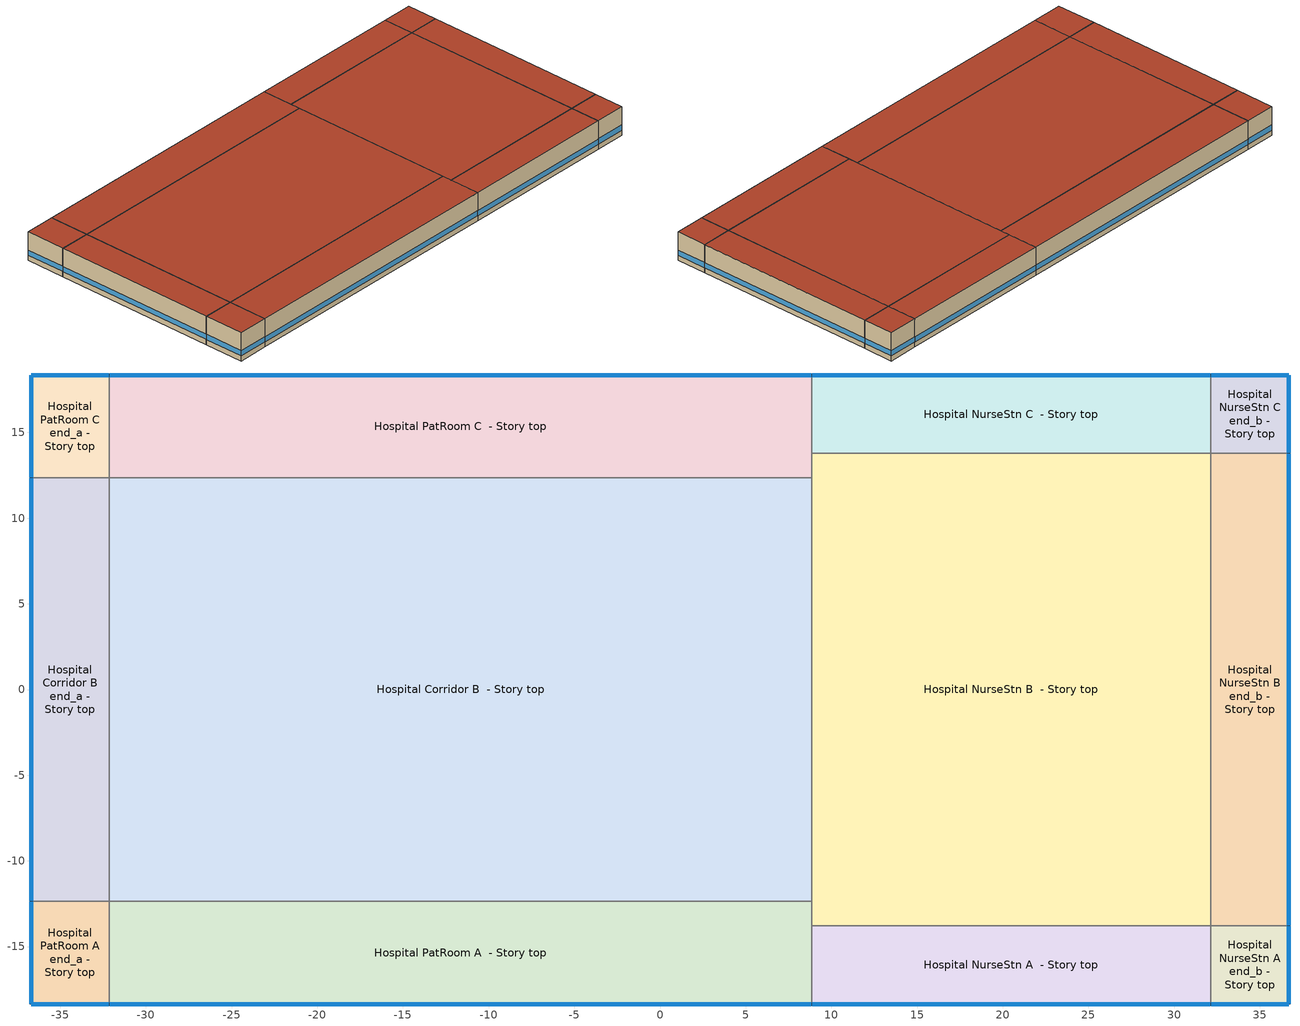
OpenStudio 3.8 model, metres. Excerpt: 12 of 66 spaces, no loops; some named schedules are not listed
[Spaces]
Hospital PatRoom A end_a - Story top
 floor adiabatic (Typical Interior Floor): -36.7,-18.35 -36.7,-12.35 -32.13,-12.35 -32.13,-18.35 z4.27
 wall outside (Hospital PatRoom A end_a - Story top Wall 1 c tbd): -36.7,-12.35 -36.7,-18.35 z4.27:8.53
 wall outside (Hospital PatRoom A end_a - Story top Wall 3 c tbd): -36.7,-18.35 -32.13,-18.35 z4.27:8.53
 wall to Hospital Corridor B end_a - Story top: -32.13,-12.35 -36.7,-12.35 z4.27:8.53
 wall to Hospital PatRoom A  - Story top: -32.13,-18.35 -32.13,-12.35 z4.27:8.53
 window (Window U-0.91 SHGC 0.68): -36.7,-12.38 -36.7,-18.33 z5.03:5.8; -36.68,-18.35 -32.16,-18.35 z5.03:5.81
 roof outside (Hospital PatRoom A end_a - Story top RoofCeiling 1 c tbd): -32.13,-18.35 -32.13,-12.35 -36.7,-12.35 -36.7,-18.35 z8.53
Hospital Corridor B end_a - Story top
 floor adiabatic (Typical Interior Floor): -36.7,-12.35 -36.7,12.35 -32.13,12.35 -32.13,-12.35 z4.27
 wall outside (Hospital Corridor B end_a - Story top Wall 1 c tbd): -36.7,12.35 -36.7,-12.35 z4.27:8.53
 wall to Hospital PatRoom C end_a - Story top: -32.13,12.35 -36.7,12.35 z4.27:8.53
 wall to Hospital Corridor B  - Story top: -32.13,-12.35 -32.13,12.35 z4.27:8.53
 window (Window U-0.91 SHGC 0.68): -36.7,12.33 -36.7,-12.33 z5.03:5.8
 roof outside (Hospital Corridor B end_a - Story top RoofCeiling 1 c tbd): -32.13,-12.35 -32.13,12.35 -36.7,12.35 -36.7,-12.35 z8.53
Hospital PatRoom C end_a - Story top
 floor adiabatic (Typical Interior Floor): -36.7,12.35 -36.7,18.35 -32.13,18.35 -32.13,12.35 z4.27
 wall outside (Hospital PatRoom C end_a - Story top Wall 1 c tbd): -36.7,18.35 -36.7,12.35 z4.27:8.53
 wall outside (Hospital PatRoom C end_a - Story top Wall 2 c tbd): -32.13,18.35 -36.7,18.35 z4.27:8.53
 wall to Hospital PatRoom C  - Story top: -32.13,12.35 -32.13,18.35 z4.27:8.53
 window (Window U-0.91 SHGC 0.68): -36.7,18.33 -36.7,12.38 z5.03:5.8; -32.16,18.35 -36.68,18.35 z5.03:5.81
 roof outside (Hospital PatRoom C end_a - Story top RoofCeiling 1 c tbd): -32.13,12.35 -32.13,18.35 -36.7,18.35 -36.7,12.35 z8.53
Hospital PatRoom A  - Story top
 floor adiabatic (Typical Interior Floor): -32.13,-18.35 -32.13,-12.35 8.86,-12.35 8.86,-18.35 z4.27
 wall outside (Hospital PatRoom A  - Story top Wall 1 c tbd): -32.13,-18.35 8.86,-18.35 z4.27:8.53
 wall to Hospital Corridor B  - Story top: 8.86,-12.35 -32.13,-12.35 z4.27:8.53
 wall to Hospital NurseStn A  - Story top: 8.86,-18.35 8.86,-13.78 z4.27:8.53
 wall to Hospital NurseStn B  - Story top: 8.86,-13.78 8.86,-12.35 z4.27:8.53
 window (Window U-0.91 SHGC 0.68): -32.11,-18.35 8.83,-18.35 z5.03:5.8
 roof outside (Hospital PatRoom A  - Story top RoofCeiling 1 c tbd): 8.86,-18.35 8.86,-12.35 -32.13,-12.35 -32.13,-18.35 z8.53
Hospital Corridor B  - Story top
 floor adiabatic (Typical Interior Floor): -32.13,-12.35 -32.13,12.35 8.86,12.35 8.86,-12.35 z4.27
 wall to Hospital PatRoom C  - Story top: 8.86,12.35 -32.13,12.35 z4.27:8.53
 wall to Hospital NurseStn B  - Story top: 8.86,-12.35 8.86,12.35 z4.27:8.53
 roof outside: 8.86,-12.35 8.86,12.35 -32.13,12.35 -32.13,-12.35 z8.53
Hospital PatRoom C  - Story top
 floor adiabatic (Typical Interior Floor): -32.13,12.35 -32.13,18.35 8.86,18.35 8.86,12.35 z4.27
 wall outside (Hospital PatRoom C  - Story top Wall 2 c tbd): 8.86,18.35 -32.13,18.35 z4.27:8.53
 wall to Hospital NurseStn B  - Story top: 8.86,12.35 8.86,13.78 z4.27:8.53
 wall to Hospital NurseStn C  - Story top: 8.86,13.78 8.86,18.35 z4.27:8.53
 window (Window U-0.91 SHGC 0.68): 8.83,18.35 -32.11,18.35 z5.03:5.8
 roof outside (Hospital PatRoom C  - Story top RoofCeiling 1 c tbd): 8.86,12.35 8.86,18.35 -32.13,18.35 -32.13,12.35 z8.53
Hospital NurseStn A  - Story top
 floor adiabatic (Typical Interior Floor): 8.86,-18.35 8.86,-13.78 32.13,-13.78 32.13,-18.35 z4.27
 wall outside (Hospital NurseStn A  - Story top Wall 2 c tbd): 8.86,-18.35 32.13,-18.35 z4.27:8.53
 wall to Hospital NurseStn B  - Story top: 32.13,-13.78 8.86,-13.78 z4.27:8.53
 wall to Hospital NurseStn A end_b - Story top: 32.13,-18.35 32.13,-13.78 z4.27:8.53
 window (Window U-0.91 SHGC 0.68): 8.88,-18.35 32.11,-18.35 z5.03:5.8
 roof outside (Hospital NurseStn A  - Story top RoofCeiling 1 c tbd): 32.13,-18.35 32.13,-13.78 8.86,-13.78 8.86,-18.35 z8.53
Hospital NurseStn B  - Story top
 floor adiabatic (Typical Interior Floor): 8.86,-13.78 8.86,13.78 32.13,13.78 32.13,-13.78 z4.27
 wall to Hospital NurseStn C  - Story top: 32.13,13.78 8.86,13.78 z4.27:8.53
 wall to Hospital NurseStn B end_b - Story top: 32.13,-13.78 32.13,13.78 z4.27:8.53
 roof outside: 32.13,-13.78 32.13,13.78 8.86,13.78 8.86,-13.78 z8.53
Hospital NurseStn C  - Story top
 floor adiabatic (Typical Interior Floor): 8.86,13.78 8.86,18.35 32.13,18.35 32.13,13.78 z4.27
 wall outside (Hospital NurseStn C  - Story top Wall 2 c tbd): 32.13,18.35 8.86,18.35 z4.27:8.53
 wall to Hospital NurseStn C end_b - Story top: 32.13,13.78 32.13,18.35 z4.27:8.53
 window (Window U-0.91 SHGC 0.68): 32.11,18.35 8.88,18.35 z5.03:5.8
 roof outside (Hospital NurseStn C  - Story top RoofCeiling 1 c tbd): 32.13,13.78 32.13,18.35 8.86,18.35 8.86,13.78 z8.53
Hospital NurseStn A end_b - Story top
 floor adiabatic (Typical Interior Floor): 32.13,-18.35 32.13,-13.78 36.7,-13.78 36.7,-18.35 z4.27
 wall outside (Hospital NurseStn A end_b - Story top Wall 3 c tbd): 36.7,-18.35 36.7,-13.78 z4.27:8.53
 wall outside (Hospital NurseStn A end_b - Story top Wall 2 c tbd): 32.13,-18.35 36.7,-18.35 z4.27:8.53
 wall to Hospital NurseStn B end_b - Story top: 36.7,-13.78 32.13,-13.78 z4.27:8.53
 window (Window U-0.91 SHGC 0.68): 32.16,-18.35 36.68,-18.35 / 36.7,-18.33 36.7,-13.8 z5.03:5.81
 roof outside (Hospital NurseStn A end_b - Story top RoofCeiling 1 c tbd): 36.7,-18.35 36.7,-13.78 32.13,-13.78 32.13,-18.35 z8.53
Hospital NurseStn B end_b - Story top
 floor adiabatic (Typical Interior Floor): 32.13,-13.78 32.13,13.78 36.7,13.78 36.7,-13.78 z4.27
 wall outside (Hospital NurseStn B end_b - Story top Wall 4 c tbd): 36.7,-13.78 36.7,13.78 z4.27:8.53
 wall to Hospital NurseStn C end_b - Story top: 36.7,13.78 32.13,13.78 z4.27:8.53
 window (Window U-0.91 SHGC 0.68): 36.7,-13.75 36.7,13.75 z5.03:5.8
 roof outside (Hospital NurseStn B end_b - Story top RoofCeiling 1 c tbd): 36.7,-13.78 36.7,13.78 32.13,13.78 32.13,-13.78 z8.53
Hospital NurseStn C end_b - Story top
 floor adiabatic (Typical Interior Floor): 32.13,13.78 32.13,18.35 36.7,18.35 36.7,13.78 z4.27
 wall outside (Hospital NurseStn C end_b - Story top Wall 2 c tbd): 36.7,18.35 32.13,18.35 z4.27:8.53
 wall outside (Hospital NurseStn C end_b - Story top Wall 4 c tbd): 36.7,13.78 36.7,18.35 z4.27:8.53
 window (Window U-0.91 SHGC 0.68): 36.68,18.35 32.16,18.35 / 36.7,13.8 36.7,18.33 z5.03:5.81
 roof outside (Hospital NurseStn C end_b - Story top RoofCeiling 1 c tbd): 36.7,13.78 36.7,18.35 32.13,18.35 32.13,13.78 z8.53
[Building]
ComStock DOE Ref Pre-1980|Hospital: North Axis {deg}=135; Default Construction Set=ComStock DOE Ref Pre-1980 - Hospital - ASHRAE 169-2013-3A; Default Schedule Set=Building Default Schedule Set; Standards Building Type=Hospital
[Site]
Hattiesburg Laurel_MS_USA: Latitude {deg}=31.47; Longitude {deg}=-89.34; Time Zone {hr}=-6; Elevation {m}=91; Terrain=City
[Site:WaterMainsTemperature]
Calculation Method=Correlation; Annual Average Outdoor Air Temperature {C}=18.6708; Maximum Difference In Monthly Average Outdoor Air Temperatures {deltaC}=21
[SizingPeriod:DesignDay] Barometric Pressure {Pa}=100237; Rain Indicator=No; Snow Indicator=No; Day of Month=21; Daylight Saving Time Indicator=No; Humidity Condition Type=Wetbulb; Dry-Bulb Temperature Range Modifier Type=DefaultMultipliers
Name | Maximum Dry-Bulb Temperature {C} | Daily Dry-Bulb Temperature Range {deltaC} | Wind Speed {m/s} | Wind Direction {deg} | Month | Day Type | Wetbulb or DewPoint at Maximum Dry-Bulb {C} | Solar Model Indicator | ASHRAE Clear Sky Optical Depth for Beam Irradiance | ASHRAE Clear Sky Optical Depth for Diffuse Irradiance | Sky Clearness
Hattiesburg Laurel Ann Clg .4% Condns DB=>MWB 1 | 35.9 | 11 | 2.2 | 20 | 7 | SummerDesignDay | 24.3 | ASHRAETau | 0.452 | 2.206
Hattiesburg Laurel Ann Clg .4% Condns WB=>MDB 1 | 32.1 | 11 | 2.2 | 20 | 7 | SummerDesignDay | 25.8 | ASHRAETau | 0.452 | 2.206
Hattiesburg Laurel Ann Htg 99.6% Condns DB 1 | -3.8 | 0 | 1.6 | 330 | 1 | WinterDesignDay | -3.8 | ASHRAEClearSky |  |  | 0
Hattiesburg Laurel August .4% Condns DB=>MCWB 1 | 37.5 | 11.2 | 2.2 | 20 | 8 | SummerDesignDay | 24.2 | ASHRAETau | 0.424 | 2.319
[ClimateZones]
Climate Zone Institution Name 1=ASHRAE; Climate Zone Document Name 1=ANSI/ASHRAE Standard 169; Climate Zone Document Year 1=2006; Climate Zone Value 1=ASHRAE 169-2013-3A
[Site:GroundTemperature:FCfactorMethod]
January Ground Temperature {C}=20.71; February Ground Temperature {C}=11.31; March Ground Temperature {C}=10.49; April Ground Temperature {C}=5.84; May Ground Temperature {C}=16.07; June Ground Temperature {C}=14.69; July Ground Temperature {C}=16.35; August Ground Temperature {C}=23.89; September Ground Temperature {C}=26.43; October Ground Temperature {C}=26.84; November Ground Temperature {C}=25.9; December Ground Temperature {C}=25.53
[DefaultConstructionSet]
ComStock DOE Ref Pre-1980 - Hospital - ASHRAE 169-2013-3A: Default Exterior Surface Constructions=Default Surface Constructions 1; Default Interior Surface Constructions=Default Surface Constructions 2; Default Ground Contact Surface Constructions=Default Surface Constructions 3; Default Exterior SubSurface Constructions=Default Sub Surface Constructions 1; Default Interior SubSurface Constructions=Default Sub Surface Constructions 2; Interior Partition Construction=Typical Interior Partition
[DefaultSurfaceConstructions]
Name | Floor Construction | Wall Construction | Roof Ceiling Construction
Default Surface Constructions 1 | Typical Insulated Exterior Mass Floor | Typical Insulated Wood Framed Exterior Wall R-4.44 | Typical IEAD Roof R-10.0
Default Surface Constructions 2 | Typical Interior Floor | Typical Interior Wall | Typical Interior Ceiling
Default Surface Constructions 3 | Typical Insulated Carpeted 6in Slab Floor | Typical Insulated Basement Mass Wall
[Construction]
Typical Insulated Exterior Mass Floor: 4 in. Normalweight Concrete Floor, Typical Carpet Pad
Typical IEAD Roof R-10.0: Roof Membrane, Typical Insulation R-8.88, Metal Roof Surface
Typical Interior Floor: 100mm Normalweight concrete floor, CP02 CARPET PAD
Typical Interior Wall: G01 13mm gypsum board, G01 13mm gypsum board
Typical Interior Ceiling: CP02 CARPET PAD, 100mm Normalweight concrete floor
Typical Insulated Carpeted 6in Slab Floor: 6 in. Normalweight Concrete Floor, Typical Carpet Pad
Typical Insulated Basement Mass Wall: 8 in. Concrete Block Basement Wall
U 1.22 SHGC 0.54 Simple Glazing: U 1.22 SHGC 0.54 Simple Glazing
Typical Insulated Metal Door: F08 Metal surface, Typical Insulation R-2.27
U 0.88 SHGC 0.16 Sgl Ref-A-L Clr 6mm: REF A CLEAR LO 6MM
Typical Overhead Door: Typical Insulation R-2.27
Typical Interior Window: Clear 3mm
Typical Interior Door; Typical Interior Partition: G05 25mm wood
Typical Insulated Wood Framed Exterior Wall R-4.44: 25mm Stucco, 5/8 in. Gypsum Board, Typical Insulation R-2.27, 5/8 in. Gypsum Board
InteriorFurnishings: Std Wood 6inch
Window U-0.91 SHGC 0.68: Simple Glazing Single - No LowE - Clear - Wood
Hospital Corridor B end_a - Story top RoofCeiling 1 c tbd: Roof Membrane, Hospital Corridor B end_a - Story top RoofCeiling 1 m tbd, Metal Roof Surface
Hospital Corridor B end_a - Story top Wall 1 c tbd: 25mm Stucco, 5/8 in. Gypsum Board, Hospital Corridor B end_a - Story top Wall 1 m tbd, 5/8 in. Gypsum Board
Hospital NurseStn A  - Story top RoofCeiling 1 c tbd: Roof Membrane, Hospital NurseStn A  - Story top RoofCeiling 1 m tbd, Metal Roof Surface
Hospital NurseStn A  - Story top Wall 2 c tbd: 25mm Stucco, 5/8 in. Gypsum Board, Hospital NurseStn A  - Story top Wall 2 m tbd, 5/8 in. Gypsum Board
Hospital NurseStn A end_b - Story top RoofCeiling 1 c tbd: Roof Membrane, Hospital NurseStn A end_b - Story top RoofCeiling 1 m tbd, Metal Roof Surface
Hospital NurseStn A end_b - Story top Wall 2 c tbd: 25mm Stucco, 5/8 in. Gypsum Board, Hospital NurseStn A end_b - Story top Wall 2 m tbd, 5/8 in. Gypsum Board
Hospital NurseStn A end_b - Story top Wall 3 c tbd: 25mm Stucco, 5/8 in. Gypsum Board, Hospital NurseStn A end_b - Story top Wall 3 m tbd, 5/8 in. Gypsum Board
Hospital NurseStn B end_b - Story top RoofCeiling 1 c tbd: Roof Membrane, Hospital NurseStn B end_b - Story top RoofCeiling 1 m tbd, Metal Roof Surface
Hospital NurseStn B end_b - Story top Wall 4 c tbd: 25mm Stucco, 5/8 in. Gypsum Board, Hospital NurseStn B end_b - Story top Wall 4 m tbd, 5/8 in. Gypsum Board
Hospital NurseStn C  - Story top RoofCeiling 1 c tbd: Roof Membrane, Hospital NurseStn C  - Story top RoofCeiling 1 m tbd, Metal Roof Surface
Hospital NurseStn C  - Story top Wall 2 c tbd: 25mm Stucco, 5/8 in. Gypsum Board, Hospital NurseStn C  - Story top Wall 2 m tbd, 5/8 in. Gypsum Board
Hospital NurseStn C end_b - Story top RoofCeiling 1 c tbd: Roof Membrane, Hospital NurseStn C end_b - Story top RoofCeiling 1 m tbd, Metal Roof Surface
Hospital NurseStn C end_b - Story top Wall 2 c tbd: 25mm Stucco, 5/8 in. Gypsum Board, Hospital NurseStn C end_b - Story top Wall 2 m tbd, 5/8 in. Gypsum Board
Hospital NurseStn C end_b - Story top Wall 4 c tbd: 25mm Stucco, 5/8 in. Gypsum Board, Hospital NurseStn C end_b - Story top Wall 4 m tbd, 5/8 in. Gypsum Board
Hospital PatRoom A  - Story top RoofCeiling 1 c tbd: Roof Membrane, Hospital PatRoom A  - Story top RoofCeiling 1 m tbd, Metal Roof Surface
Hospital PatRoom A  - Story top Wall 1 c tbd: 25mm Stucco, 5/8 in. Gypsum Board, Hospital PatRoom A  - Story top Wall 1 m tbd, 5/8 in. Gypsum Board
Hospital PatRoom A end_a - Story top RoofCeiling 1 c tbd: Roof Membrane, Hospital PatRoom A end_a - Story top RoofCeiling 1 m tbd, Metal Roof Surface
Hospital PatRoom A end_a - Story top Wall 1 c tbd: 25mm Stucco, 5/8 in. Gypsum Board, Hospital PatRoom A end_a - Story top Wall 1 m tbd, 5/8 in. Gypsum Board
Hospital PatRoom A end_a - Story top Wall 3 c tbd: 25mm Stucco, 5/8 in. Gypsum Board, Hospital PatRoom A end_a - Story top Wall 3 m tbd, 5/8 in. Gypsum Board
Hospital PatRoom C  - Story top RoofCeiling 1 c tbd: Roof Membrane, Hospital PatRoom C  - Story top RoofCeiling 1 m tbd, Metal Roof Surface
Hospital PatRoom C  - Story top Wall 2 c tbd: 25mm Stucco, 5/8 in. Gypsum Board, Hospital PatRoom C  - Story top Wall 2 m tbd, 5/8 in. Gypsum Board
Hospital PatRoom C end_a - Story top RoofCeiling 1 c tbd: Roof Membrane, Hospital PatRoom C end_a - Story top RoofCeiling 1 m tbd, Metal Roof Surface
Hospital PatRoom C end_a - Story top Wall 1 c tbd: 25mm Stucco, 5/8 in. Gypsum Board, Hospital PatRoom C end_a - Story top Wall 1 m tbd, 5/8 in. Gypsum Board
Hospital PatRoom C end_a - Story top Wall 2 c tbd: 25mm Stucco, 5/8 in. Gypsum Board, Hospital PatRoom C end_a - Story top Wall 2 m tbd, 5/8 in. Gypsum Board
[Material] Thermal Absorptance=0.9
Name | Roughness | Thickness {m} | Conductivity {W/m-K} | Density {kg/m3} | Specific Heat {J/kg-K} | Solar Absorptance | Visible Absorptance
4 in. Normalweight Concrete Floor | MediumRough | 0.1016 | 2.31 | 2322 | 832 | 0.7 | 0.7
Roof Membrane | VeryRough | 0.0095 | 0.16 | 1121.29 | 1460 | 0.7 | 0.7
Metal Roof Surface; F08 Metal surface | Smooth | 0.0008 | 45.28 | 7824 | 500 | 0.7 | 0.7
100mm Normalweight concrete floor | MediumRough | 0.1016 | 2.31045 | 2322 | 832.557 | 0.7 | 0.7
G01 13mm gypsum board | Smooth | 0.0127 | 0.160031 | 800.001 | 1090.73 | 0.7 | 0.5
6 in. Normalweight Concrete Floor | MediumRough | 0.1524 | 2.31 | 2322 | 832 | 0.7 | 0.7
8 in. Concrete Block Basement Wall | MediumRough | 0.2032 | 1.326 | 1842 | 912 | 0.7 | 0.7
G05 25mm wood | MediumSmooth | 0.0254 | 0.15 | 608 | 1630 | 0.5 | 0.5
25mm Stucco | Smooth | 0.0254 | 0.72 | 1856 | 840 | 0.7 | 0.7
5/8 in. Gypsum Board | MediumSmooth | 0.0159 | 0.16 | 800 | 1090 | 0.7 | 0.7
Std Wood 6inch | MediumSmooth | 0.15 | 0.12 | 540 | 1210 | 0.7 | 0.7
[Material:NoMass] Roughness=Smooth; Thermal Absorptance=0.9; Solar Absorptance=0.7
Name | Thermal Resistance {m2-K/W} | Visible Absorptance
Typical Carpet Pad; CP02 CARPET PAD | 0.21648 | 0.8
Typical Insulation R-8.88 | 1.56434 | 0.7
Typical Insulation R-2.27 | 0.39899 | 0.7
Hospital Corridor B end_a - Story top RoofCeiling 1 m tbd; Hospital NurseStn A  - Story top RoofCeiling 1 m tbd; Hospital NurseStn B end_b - Story top RoofCeiling 1 m tbd; Hospital NurseStn C  - Story top RoofCeiling 1 m tbd | 1.54082 | 0.7
Hospital Corridor B end_a - Story top Wall 1 m tbd | 0.364209 | 0.7
Hospital NurseStn A  - Story top Wall 2 m tbd; Hospital NurseStn C  - Story top Wall 2 m tbd | 0.364174 | 0.7
Hospital NurseStn A end_b - Story top RoofCeiling 1 m tbd; Hospital NurseStn C end_b - Story top RoofCeiling 1 m tbd | 1.51799 | 0.7
Hospital NurseStn A end_b - Story top Wall 2 m tbd; Hospital NurseStn A end_b - Story top Wall 3 m tbd; Hospital NurseStn C end_b - Story top Wall 2 m tbd; Hospital NurseStn C end_b - Story top Wall 4 m tbd; Hospital PatRoom A end_a - Story top Wall 3 m tbd; Hospital PatRoom C end_a - Story top Wall 2 m tbd | 0.361671 | 0.7
Hospital NurseStn B end_b - Story top Wall 4 m tbd | 0.364269 | 0.7
Hospital PatRoom A  - Story top RoofCeiling 1 m tbd; Hospital PatRoom C  - Story top RoofCeiling 1 m tbd | 1.54634 | 0.7
Hospital PatRoom A  - Story top Wall 1 m tbd; Hospital PatRoom C  - Story top Wall 2 m tbd | 0.364437 | 0.7
Hospital PatRoom A end_a - Story top RoofCeiling 1 m tbd; Hospital PatRoom C end_a - Story top RoofCeiling 1 m tbd | 1.52335 | 0.7
Hospital PatRoom A end_a - Story top Wall 1 m tbd; Hospital PatRoom C end_a - Story top Wall 1 m tbd | 0.362412 | 0.7
[DefaultSubSurfaceConstructions]
Name | Fixed Window Construction | Operable Window Construction | Door Construction | Glass Door Construction | Overhead Door Construction | Tubular Daylight Dome Construction | Tubular Daylight Diffuser Construction
Default Sub Surface Constructions 1 | U 1.22 SHGC 0.54 Simple Glazing | U 1.22 SHGC 0.54 Simple Glazing | Typical Insulated Metal Door | U 0.88 SHGC 0.16 Sgl Ref-A-L Clr 6mm | Typical Overhead Door | Typical Interior Window | Typical Interior Window
Default Sub Surface Constructions 2 | Typical Interior Window | Typical Interior Window | Typical Interior Door
[WindowMaterial:SimpleGlazingSystem]
Name | U-Factor {W/m2-K} | Solar Heat Gain Coefficient | Visible Transmittance
U 1.22 SHGC 0.54 Simple Glazing | 6.92748 | 0.54 | 0.81
Simple Glazing Single - No LowE - Clear - Wood | 5.16722 | 0.683 | 0.723
[WindowMaterial:Glazing] Optical Data Type=SpectralAverage; Infrared Transmittance at Normal Incidence=0; Front Side Infrared Hemispherical Emissivity=0.84; Conductivity {W/m-K}=0.9; Dirt Correction Factor for Solar and Visible Transmittance=1; Solar Diffusing=No
Name | Thickness {m} | Solar Transmittance at Normal Incidence | Front Side Solar Reflectance at Normal Incidence | Back Side Solar Reflectance at Normal Incidence | Visible Transmittance at Normal Incidence | Front Side Visible Reflectance at Normal Incidence | Back Side Visible Reflectance at Normal Incidence | Back Side Infrared Hemispherical Emissivity
REF A CLEAR LO 6MM | 0.006 | 0.066 | 0.341 | 0.493 | 0.08 | 0.41 | 0.37 | 0.4
Clear 3mm | 0.003 | 0.837 | 0.075 | 0.075 | 0.898 | 0.081 | 0.081 | 0.84
[SpaceType] Standards Building Type=Hospital
Name | Default Schedule Set | Design Specification Outdoor Air Object | Standards Space Type
Hospital PatRoom - ComStock DOE Ref Pre-1980 | Hospital PatRoom Schedule Set | Hospital PatRoom Ventilation | PatRoom
Hospital NurseStn - ComStock DOE Ref Pre-1980 | Hospital NurseStn Schedule Set | Hospital NurseStn Ventilation | NurseStn
Hospital Corridor - ComStock DOE Ref Pre-1980 | Hospital Corridor Schedule Set | Hospital Corridor Ventilation | Corridor
[BuildingStory]
Story top: Nominal Z Coordinate {m}=4.2672; Nominal Floor to Floor Height {m}=4.2672
[Space] Building Story=Story top
Name | Space Type | Thermal Zone
Hospital PatRoom A end_a - Story top | Hospital PatRoom - ComStock DOE Ref Pre-1980 | Zone Hospital PatRoom A end_a - Story top
Hospital Corridor B end_a - Story top | Hospital Corridor - ComStock DOE Ref Pre-1980 | Zone Hospital Corridor B end_a - Story top
Hospital PatRoom C end_a - Story top | Hospital PatRoom - ComStock DOE Ref Pre-1980 | Zone Hospital PatRoom C end_a - Story top
Hospital PatRoom A  - Story top | Hospital PatRoom - ComStock DOE Ref Pre-1980 | Zone Hospital PatRoom A  - Story top
Hospital Corridor B  - Story top | Hospital Corridor - ComStock DOE Ref Pre-1980 | Zone Hospital Corridor B  - Story top
Hospital PatRoom C  - Story top | Hospital PatRoom - ComStock DOE Ref Pre-1980 | Zone Hospital PatRoom C  - Story top
Hospital NurseStn A  - Story top | Hospital NurseStn - ComStock DOE Ref Pre-1980 | Zone Hospital NurseStn A  - Story top
Hospital NurseStn B  - Story top | Hospital NurseStn - ComStock DOE Ref Pre-1980 | Zone Hospital NurseStn B  - Story top
Hospital NurseStn C  - Story top | Hospital NurseStn - ComStock DOE Ref Pre-1980 | Zone Hospital NurseStn C  - Story top
Hospital NurseStn A end_b - Story top | Hospital NurseStn - ComStock DOE Ref Pre-1980 | Zone Hospital NurseStn A end_b - Story top
Hospital NurseStn B end_b - Story top | Hospital NurseStn - ComStock DOE Ref Pre-1980 | Zone Hospital NurseStn B end_b - Story top
Hospital NurseStn C end_b - Story top | Hospital NurseStn - ComStock DOE Ref Pre-1980 | Zone Hospital NurseStn C end_b - Story top
[ThermalZone] Multiplier=1; Use Ideal Air Loads=No
Name | Thermostat
Zone Hospital PatRoom A end_a - Story top | Hospital PatRoom - ComStock DOE Ref Pre-1980 Thermostat 1
Zone Hospital Corridor B end_a - Story top | Hospital Corridor - ComStock DOE Ref Pre-1980 Thermostat 1
Zone Hospital PatRoom C end_a - Story top | Hospital PatRoom - ComStock DOE Ref Pre-1980 Thermostat 3
Zone Hospital PatRoom A  - Story top | Hospital PatRoom - ComStock DOE Ref Pre-1980 Thermostat
Zone Hospital Corridor B  - Story top | Hospital Corridor - ComStock DOE Ref Pre-1980 Thermostat
Zone Hospital PatRoom C  - Story top | Hospital PatRoom - ComStock DOE Ref Pre-1980 Thermostat 2
Zone Hospital NurseStn A  - Story top | Hospital NurseStn - ComStock DOE Ref Pre-1980 Thermostat 1
Zone Hospital NurseStn B  - Story top | Hospital NurseStn - ComStock DOE Ref Pre-1980 Thermostat 4
Zone Hospital NurseStn C  - Story top | Hospital NurseStn - ComStock DOE Ref Pre-1980 Thermostat 7
Zone Hospital NurseStn A end_b - Story top | Hospital NurseStn - ComStock DOE Ref Pre-1980 Thermostat 2
Zone Hospital NurseStn B end_b - Story top | Hospital NurseStn - ComStock DOE Ref Pre-1980 Thermostat 5
Zone Hospital NurseStn C end_b - Story top | Hospital NurseStn - ComStock DOE Ref Pre-1980 Thermostat 8
[People:Definition] Number of People Calculation Method=People/Area; Fraction Radiant=0.3
Name | People per Space Floor Area {person/m2}
Hospital Corridor People Definition | 0.0107639
Hospital NurseStn People Definition | 0.0768543
Hospital PatRoom People Definition | 0.0538196
[People] Work Efficiency Schedule=Work Efficiency Schedule; Clothing Insulation Schedule=Clothing Schedule; Air Velocity Schedule=Air Velocity Schedule; Multiplier=1
Name | People Definition | Space or SpaceType
Hospital Corridor People | Hospital Corridor People Definition | Hospital Corridor - ComStock DOE Ref Pre-1980
Hospital NurseStn People | Hospital NurseStn People Definition | Hospital NurseStn - ComStock DOE Ref Pre-1980
Hospital PatRoom People | Hospital PatRoom People Definition | Hospital PatRoom - ComStock DOE Ref Pre-1980
[Lights:Definition] Design Level Calculation Method=Watts/Area; Fraction Visible=0.2; Return Air Fraction=0
Name | Watts per Space Floor Area {W/m2} | Fraction Radiant
Hospital Corridor - ComStock DOE Ref Pre-1980 General Lights Definition | 3.88159 | 0.365
Hospital Corridor - ComStock DOE Ref Pre-1980 Wall Wash Lights Definition | 0.750812 | 0.165
Hospital NurseStn - ComStock DOE Ref Pre-1980 General Lights Definition | 4.15206 | 0.365
Hospital NurseStn - ComStock DOE Ref Pre-1980 Task Lights Definition | 1.16653 | 0.165
Hospital PatRoom - ComStock DOE Ref Pre-1980 General Lights Definition | 1.91699 | 0.365
Hospital PatRoom - ComStock DOE Ref Pre-1980 Task Lights Definition | 2.6242 | 0.165
[DesignSpecification:OutdoorAir] Outdoor Air Method=Sum
Name | Outdoor Air Flow per Floor Area {m3/s-m2} | Outdoor Air Flow per Person {m3/s-person}
Hospital Corridor Ventilation | 0.000254
Hospital NurseStn Ventilation |  | 0.00943895
Hospital PatRoom Ventilation | 0.0023876
[DefaultScheduleSet]
Name | Number of People Schedule | People Activity Level Schedule | Lighting Schedule | Electric Equipment Schedule | Infiltration Schedule | Hours of Operation Schedule
Hospital Corridor Schedule Set | Hospital Critical Occ | Hospital Activity | Hospital Admin Light | Hospital Admin Equipment | Hospital Infil Quarter On
Hospital NurseStn Schedule Set | Hospital Bldg Occ | Hospital Activity | Hospital Admin Light | Hospital Admin Equipment | Hospital Infil Quarter On
Hospital PatRoom Schedule Set | Hospital Critical Occ | Hospital Activity | Hospital Critical Light | Hospital Critical Equip | Hospital Infil Quarter On
Building Default Schedule Set |  |  |  |  |  | Building Hours of Operation NonResidential
[ElectricEquipment:Definition] Design Level Calculation Method=Watts/Area; Fraction Latent=0; Fraction Radiant=0.5; Fraction Lost=0
Name | Watts per Space Floor Area {W/m2}
Hospital NurseStn Elec Equip Definition | 11.1945
Hospital PatRoom Elec Equip Definition | 21.5278
[ElectricEquipment]
Name | Electric Equipment Definition | Space or SpaceType
Hospital NurseStn Elec Equip | Hospital NurseStn Elec Equip Definition | Hospital NurseStn - ComStock DOE Ref Pre-1980
Hospital PatRoom Elec Equip | Hospital PatRoom Elec Equip Definition | Hospital PatRoom - ComStock DOE Ref Pre-1980
[Exterior:Lights:Definition]
Name | Design Level {W}
Parking Areas and Drives Def (W/ft^2) | 0.0276385
Building Facades Def (W/ft^2) | 0.15
Main Entries Def (W/ft) | 30
Other Doors Def (W/ft) | 20
Emergency Canopies Def (W/ft^2) | 0.5
[Exterior:Lights] Schedule=Always On Discrete; Control Option=AstronomicalClock
Name | Exterior Lights Definition | Multiplier
Parking Areas and Drives | Parking Areas and Drives Def (W/ft^2) | 34981.7
Building Facades | Building Facades Def (W/ft^2) | 10114.9
Main Entries | Main Entries Def (W/ft) | 46.4
Other Doors | Other Doors Def (W/ft) | 44.08
Emergency Canopies | Emergency Canopies Def (W/ft^2) | 720
[ThermostatSetpoint:DualSetpoint]
Name | Heating Setpoint Temperature Schedule | Cooling Setpoint Temperature Schedule
Hospital Corridor - ComStock DOE Ref Pre-1980 Thermostat; Hospital Corridor - ComStock DOE Ref Pre-1980 Thermostat 1; Hospital NurseStn - ComStock DOE Ref Pre-1980 Thermostat 1; Hospital NurseStn - ComStock DOE Ref Pre-1980 Thermostat 2; Hospital NurseStn - ComStock DOE Ref Pre-1980 Thermostat 4; Hospital NurseStn - ComStock DOE Ref Pre-1980 Thermostat 5; Hospital NurseStn - ComStock DOE Ref Pre-1980 Thermostat 7; Hospital NurseStn - ComStock DOE Ref Pre-1980 Thermostat 8 | Hospital Bldg HtgSetp | Hospital Bldg ClgSetp
Hospital PatRoom - ComStock DOE Ref Pre-1980 Thermostat; Hospital PatRoom - ComStock DOE Ref Pre-1980 Thermostat 1; Hospital PatRoom - ComStock DOE Ref Pre-1980 Thermostat 2; Hospital PatRoom - ComStock DOE Ref Pre-1980 Thermostat 3 | Hospital Critical HtgSetp | Hospital Critical ClgSetp
[InternalMass:Definition]
Internal Mass Definition 1: Construction=InteriorFurnishings; Design Level Calculation Method=SurfaceArea/Area; Surface Area per Space Floor Area=2
[InternalMass] Internal Mass Definition=Internal Mass Definition 1; Multiplier=1
Name | Space or SpaceType
Hospital NurseStn B end_b - Story top Mass | Hospital NurseStn B end_b - Story top
Hospital NurseStn A end_b - Story top Mass | Hospital NurseStn A end_b - Story top
Hospital NurseStn C  - Story top Mass | Hospital NurseStn C  - Story top
Hospital NurseStn B  - Story top Mass | Hospital NurseStn B  - Story top
Hospital NurseStn A  - Story top Mass | Hospital NurseStn A  - Story top
Hospital PatRoom C  - Story top Mass | Hospital PatRoom C  - Story top
Hospital NurseStn C end_b - Story top Mass | Hospital NurseStn C end_b - Story top
Hospital Corridor B end_a - Story top Mass | Hospital Corridor B end_a - Story top
Hospital PatRoom A  - Story top Mass | Hospital PatRoom A  - Story top
Hospital PatRoom A end_a - Story top Mass | Hospital PatRoom A end_a - Story top
Hospital Corridor B  - Story top Mass | Hospital Corridor B  - Story top
Hospital PatRoom C end_a - Story top Mass | Hospital PatRoom C end_a - Story top
[Lights] Fraction Replaceable=1
Name | Lights Definition | Space or SpaceType
Hospital Corridor - ComStock DOE Ref Pre-1980 General Lighting | Hospital Corridor - ComStock DOE Ref Pre-1980 General Lights Definition | Hospital Corridor - ComStock DOE Ref Pre-1980
Hospital Corridor - ComStock DOE Ref Pre-1980 Wall Wash Lighting | Hospital Corridor - ComStock DOE Ref Pre-1980 Wall Wash Lights Definition | Hospital Corridor - ComStock DOE Ref Pre-1980
Hospital NurseStn - ComStock DOE Ref Pre-1980 General Lighting | Hospital NurseStn - ComStock DOE Ref Pre-1980 General Lights Definition | Hospital NurseStn - ComStock DOE Ref Pre-1980
Hospital NurseStn - ComStock DOE Ref Pre-1980 Task Lighting | Hospital NurseStn - ComStock DOE Ref Pre-1980 Task Lights Definition | Hospital NurseStn - ComStock DOE Ref Pre-1980
Hospital PatRoom - ComStock DOE Ref Pre-1980 General Lighting | Hospital PatRoom - ComStock DOE Ref Pre-1980 General Lights Definition | Hospital PatRoom - ComStock DOE Ref Pre-1980
Hospital PatRoom - ComStock DOE Ref Pre-1980 Task Lighting | Hospital PatRoom - ComStock DOE Ref Pre-1980 Task Lights Definition | Hospital PatRoom - ComStock DOE Ref Pre-1980
[SpaceInfiltration:DesignFlowRate] Design Flow Rate Calculation Method=Flow/ExteriorArea; Flow per Exterior Surface Area {m3/s-m2}=0.00123985; Constant Term Coefficient=0.061; Temperature Term Coefficient=0.0021; Velocity Term Coefficient=0; Velocity Squared Term Coefficient=0.0098
Name | Space or SpaceType | Schedule
Hospital NurseStn B end_b - Story top HVAC On Infiltration | Hospital NurseStn B end_b - Story top | Infiltration HVAC On Schedule
Hospital NurseStn B end_b - Story top HVAC Off Infiltration | Hospital NurseStn B end_b - Story top | Infiltration HVAC Off Schedule
Hospital NurseStn A end_b - Story top HVAC On Infiltration | Hospital NurseStn A end_b - Story top | Infiltration HVAC On Schedule
Hospital NurseStn A end_b - Story top HVAC Off Infiltration | Hospital NurseStn A end_b - Story top | Infiltration HVAC Off Schedule
Hospital NurseStn C  - Story top HVAC On Infiltration | Hospital NurseStn C  - Story top | Infiltration HVAC On Schedule
Hospital NurseStn C  - Story top HVAC Off Infiltration | Hospital NurseStn C  - Story top | Infiltration HVAC Off Schedule
Hospital NurseStn B  - Story top HVAC On Infiltration | Hospital NurseStn B  - Story top | Infiltration HVAC On Schedule
Hospital NurseStn B  - Story top HVAC Off Infiltration | Hospital NurseStn B  - Story top | Infiltration HVAC Off Schedule
Hospital NurseStn A  - Story top HVAC On Infiltration | Hospital NurseStn A  - Story top | Infiltration HVAC On Schedule
Hospital NurseStn A  - Story top HVAC Off Infiltration | Hospital NurseStn A  - Story top | Infiltration HVAC Off Schedule
Hospital PatRoom C  - Story top HVAC On Infiltration | Hospital PatRoom C  - Story top | Infiltration HVAC On Schedule
Hospital PatRoom C  - Story top HVAC Off Infiltration | Hospital PatRoom C  - Story top | Infiltration HVAC Off Schedule
Hospital NurseStn C end_b - Story top HVAC On Infiltration | Hospital NurseStn C end_b - Story top | Infiltration HVAC On Schedule
Hospital NurseStn C end_b - Story top HVAC Off Infiltration | Hospital NurseStn C end_b - Story top | Infiltration HVAC Off Schedule
Hospital Corridor B end_a - Story top HVAC On Infiltration | Hospital Corridor B end_a - Story top | Infiltration HVAC On Schedule
Hospital Corridor B end_a - Story top HVAC Off Infiltration | Hospital Corridor B end_a - Story top | Infiltration HVAC Off Schedule
Hospital PatRoom A  - Story top HVAC On Infiltration | Hospital PatRoom A  - Story top | Infiltration HVAC On Schedule
Hospital PatRoom A  - Story top HVAC Off Infiltration | Hospital PatRoom A  - Story top | Infiltration HVAC Off Schedule
Hospital PatRoom A end_a - Story top HVAC On Infiltration | Hospital PatRoom A end_a - Story top | Infiltration HVAC On Schedule
Hospital PatRoom A end_a - Story top HVAC Off Infiltration | Hospital PatRoom A end_a - Story top | Infiltration HVAC Off Schedule
Hospital Corridor B  - Story top HVAC On Infiltration | Hospital Corridor B  - Story top | Infiltration HVAC On Schedule
Hospital Corridor B  - Story top HVAC Off Infiltration | Hospital Corridor B  - Story top | Infiltration HVAC Off Schedule
Hospital PatRoom C end_a - Story top HVAC On Infiltration | Hospital PatRoom C end_a - Story top | Infiltration HVAC On Schedule
Hospital PatRoom C end_a - Story top HVAC Off Infiltration | Hospital PatRoom C end_a - Story top | Infiltration HVAC Off Schedule
[Schedule:Ruleset]
Name | Default Day Schedule | Summer Design Day Schedule | Winter Design Day Schedule
Clothing Schedule | Clothing Schedule Default Winter Clothes
Air Velocity Schedule | Air Velocity Schedule Default
Work Efficiency Schedule | Work Efficiency Schedule Default
Hospital Critical Occ | Hospital Critical Occ Default | Hospital Critical Occ Summer Design Day | Hospital Critical Occ Winter Design Day
Hospital Activity | Hospital Activity Default | Hospital Activity Summer Design Day | Hospital Activity Winter Design Day
Hospital Admin Light | Hospital Admin Light Default | Hospital Admin Light Summer Design Day | Hospital Admin Light Winter Design Day
Hospital Admin Equipment | Hospital Admin Equipment Default | Hospital Admin Equipment Summer Design Day | Hospital Admin Equipment Winter Design Day
Hospital Infil Quarter On | Hospital Infil Quarter On Default | Hospital Infil Quarter On Summer Design Day | Hospital Infil Quarter On Winter Design Day
Hospital Critical Light | Hospital Critical Light Default | Hospital Critical Light Summer Design Day | Hospital Critical Light Winter Design Day
Hospital Critical Equip | Hospital Critical Equip Default | Hospital Critical Equip Summer Design Day | Hospital Critical Equip Winter Design Day
Hospital Bldg Occ | Hospital Bldg Occ Default | Hospital Bldg Occ Summer Design Day | Hospital Bldg Occ Winter Design Day
Hospital Bldg HtgSetp | Hospital Bldg HtgSetp Default | Hospital Bldg HtgSetp Summer Design Day | Hospital Bldg HtgSetp Winter Design Day
Hospital Bldg ClgSetp | Hospital Bldg ClgSetp Default | Hospital Bldg ClgSetp Summer Design Day | Hospital Bldg ClgSetp Winter Design Day
Hospital Critical HtgSetp | Hospital Critical HtgSetp Default | Hospital Critical HtgSetp Summer Design Day | Hospital Critical HtgSetp Winter Design Day
Hospital Critical ClgSetp | Hospital Critical ClgSetp Default | Hospital Critical ClgSetp Summer Design Day | Hospital Critical ClgSetp Winter Design Day
Building Hours of Operation NonResidential | Building Hours of Operation NonResidential Default | Building Hours of Operation NonResidential Summer Design Day | Building Hours of Operation NonResidential Winter Design Day
Infiltration HVAC On Schedule | 54 Zone VAV Occ Sch Default 1 | 54 Zone VAV Occ Sch Summer Design Day 1 | 54 Zone VAV Occ Sch Winter Design Day 1
Infiltration HVAC Off Schedule | Infiltration HVAC Off Schedule Default Day Schedule | Infiltration HVAC Off Schedule Summer Design Day Schedule 1 | Infiltration HVAC Off Schedule Winter Design Day Schedule 1
[Schedule:Day]
Clothing Schedule Default Winter Clothes; Building Hours of Operation NonResidential Winter Design Day; Building Hours of Operation NonResidential Summer Design Day; 54 Zone VAV Occ Sch Default 1; 54 Zone VAV Occ Sch Summer Design Day 1; 54 Zone VAV Occ Sch Winter Design Day 1; Schedule Day 57; Schedule Day 58: 24, 0, 1
Clothing Schedule Summer Clothes: 24, 0, 0.5
Air Velocity Schedule Default: 24, 0, 0.2
Work Efficiency Schedule Default; Infiltration HVAC Off Schedule Default Day Schedule; Infiltration HVAC Off Schedule Summer Design Day Schedule 1; Infiltration HVAC Off Schedule Winter Design Day Schedule 1; Infiltration HVAC Off Schedule Schedule Day 0 1; Infiltration HVAC Off Schedule Schedule Day 2: 24, 0, 0
Hospital Critical Occ Default: No, 5, 45, 0.4, 6, 0, 0.43125, 6, 15, 0.4625, 6, 30, 0.49375, 6, 45, 0.525, 7, 0, 0.55625, 7, 15, 0.5875, 7, 30, 0.61875, 7, 45, 0.65, 8, 0, 0.68125, 8, 15, 0.7125, 8, 30, 0.74375, 8, 45, 0.775, 9, 0, 0.80625, 9, 15, 0.8375, 9, 30, 0.86875, 9, 45, 0.9, 14, 0, 0.9, 14, 45, 0.65, 15, 0, 0.61875, 15, 15, 0.5875, 15, 30, 0.55625, 15, 45, 0.525, 16, 0, 0.49375, 16, 15, 0.4625, 16, 30, 0.43125, 16, 45, 0.4, 24, 0, 0.4
Hospital Critical Occ Winter Design Day; Hospital Critical Occ Summer Design Day: No, 4, 0, 0.4, 6, 0, 0.65, 18, 0, 0.9, 22, 0, 0.65, 24, 0, 0.4
Hospital Activity Default: No, 17, 45, 120, 24, 0, 120
Hospital Activity Winter Design Day; Hospital Activity Summer Design Day: No, 24, 0, 120
Hospital Admin Light Default; Hospital Admin Light Default|WntrDsn|SmrDsn|Sun|Sat Day: No, 5, 45, 0.1, 6, 0, 0.125, 6, 15, 0.15, 6, 30, 0.175, 6, 45, 0.2, 7, 0, 0.225, 7, 15, 0.25, 7, 30, 0.275, 7, 45, 0.3, 8, 15, 0.3, 8, 30, 0.375, 8, 45, 0.45, 9, 0, 0.525, 9, 15, 0.6, 9, 30, 0.675, 9, 45, 0.75, 10, 0, 0.825, 10, 15, 0.9, 14, 30, 0.9, 14, 45, 0.54, 15, 0, 0.48, 15, 15, 0.42, 15, 30, 0.36, 15, 45, 0.3, 16, 15, 0.3, 16, 30, 0.25, 16, 45, 0.2, 17, 0, 0.15, 17, 15, 0.1, 24, 0, 0.1
Hospital Admin Light Winter Design Day; Hospital Admin Light Summer Design Day: No, 4, 0, 0.1, 6, 0, 0.3, 7, 0, 0.6, 18, 0, 0.9, 21, 0, 0.6, 23, 0, 0.3, 24, 0, 0.1
Hospital Admin Light Sat Day: No, 11, 30, 0.1, 11, 45, 0.118182, 12, 0, 0.136364, 12, 15, 0.154545, 12, 30, 0.172727, 12, 45, 0.190909, 13, 0, 0.209091, 13, 15, 0.227273, 13, 30, 0.245455, 13, 45, 0.263636, 14, 0, 0.281818, 14, 15, 0.3, 14, 30, 0.286667, 14, 45, 0.273333, 15, 0, 0.26, 15, 15, 0.246667, 15, 30, 0.233333, 15, 45, 0.22, 16, 0, 0.206667, 16, 15, 0.193333, 16, 30, 0.18, 16, 45, 0.166667, 17, 0, 0.153333, 17, 15, 0.14, 17, 30, 0.126667, 17, 45, 0.113333, 18, 0, 0.1, 24, 0, 0.1
Hospital Admin Light Sun Day: No, 14, 0, 0.05, 18, 0, 0.1, 24, 0, 0.05
Hospital Admin Equipment Default; Hospital Admin Equipment Default|WntrDsn|SmrDsn|Sun|Sat Day: No, 5, 45, 0.3, 6, 0, 0.325, 6, 15, 0.35, 6, 30, 0.375, 6, 45, 0.4, 7, 0, 0.425, 7, 15, 0.45, 7, 30, 0.475, 7, 45, 0.5, 8, 0, 0.5625, 8, 15, 0.625, 8, 30, 0.6875, 8, 45, 0.75, 9, 0, 0.8125, 9, 15, 0.875, 9, 30, 0.9375, 9, 45, 1, 15, 0, 1, 24, 0, 0.3
Hospital Admin Equipment Winter Design Day; Hospital Admin Equipment Summer Design Day: No, 4, 0, 0.3, 6, 0, 0.5, 18, 0, 1, 20, 0, 0.5, 24, 0, 0.3
Hospital Infil Quarter On Default; Hospital Infil Quarter On Default|Sun|Sat Day: No, 24, 0, 0.25
Hospital Infil Quarter On Winter Design Day; Hospital Infil Quarter On Summer Design Day: No, 24, 0, 1
Hospital Critical Light Default: No, 5, 45, 0.5, 6, 0, 0.525, 6, 15, 0.55, 6, 30, 0.575, 6, 45, 0.6, 7, 0, 0.625, 7, 15, 0.65, 7, 30, 0.675, 7, 45, 0.7, 8, 0, 0.725, 8, 15, 0.75, 8, 30, 0.775, 8, 45, 0.8, 9, 0, 0.825, 9, 15, 0.85, 9, 30, 0.875, 9, 45, 0.9, 14, 0, 0.9, 14, 45, 0.7, 15, 0, 0.675, 15, 15, 0.65, 15, 30, 0.625, 15, 45, 0.6, 16, 0, 0.575, 16, 15, 0.55, 16, 30, 0.525, 16, 45, 0.5, 24, 0, 0.5
Hospital Critical Light Winter Design Day; Hospital Critical Light Summer Design Day: No, 4, 0, 0.5, 6, 0, 0.7, 18, 0, 0.9, 22, 0, 0.7, 24, 0, 0.5
Hospital Critical Equip Default: No, 6, 45, 0.5, 7, 0, 0.53125, 7, 15, 0.5625, 7, 30, 0.59375, 7, 45, 0.625, 8, 0, 0.65625, 8, 15, 0.6875, 8, 30, 0.71875, 8, 45, 0.75, 9, 0, 0.78125, 9, 15, 0.8125, 9, 30, 0.84375, 9, 45, 0.875, 10, 0, 0.90625, 10, 15, 0.9375, 10, 30, 0.96875, 10, 45, 1, 15, 0, 1, 24, 0, 0.5
Hospital Critical Equip Summer Design Day: No, 6, 0, 0.5, 18, 0, 1, 20, 0, 0.8, 24, 0, 0.5
Hospital Critical Equip Winter Design Day: No, 24, 0, 0.3
Hospital Bldg Occ Default: No, 5, 45, 0.05, 6, 0, 0.06875, 6, 15, 0.0875, 6, 30, 0.10625, 6, 45, 0.125, 7, 0, 0.14375, 7, 15, 0.1625, 7, 30, 0.18125, 7, 45, 0.2, 8, 15, 0.2, 8, 30, 0.275, 8, 45, 0.35, 9, 0, 0.425, 9, 15, 0.5, 9, 30, 0.6, 9, 45, 0.7, 10, 0, 0.8, 10, 15, 0.9, 15, 0, 0.9, 15, 15, 0.178571, 15, 30, 0.157143, 15, 45, 0.135714, 16, 0, 0.114286, 16, 15, 0.0928571, 16, 30, 0.0714286, 16, 45, 0.05, 24, 0, 0.05
Hospital Bldg Occ Summer Design Day: No, 4, 0, 0.05, 6, 0, 0.2, 7, 0, 0.5, 18, 0, 0.9, 20, 0, 0.5, 22, 0, 0.2, 24, 0, 0.05
Hospital Bldg Occ Winter Design Day: No, 7, 0, 0.05, 9, 0, 0.2, 15, 0, 0.3, 20, 0, 0.2, 24, 0, 0.05
Hospital Bldg HtgSetp Default: No, 6, 45, 18.3, 15, 45, 21.1, 24, 0, 18.3
Hospital Bldg HtgSetp Summer Design Day: No, 5, 0, 18.3, 18, 0, 21.1, 24, 0, 18.3
Hospital Bldg HtgSetp Winter Design Day: No, 7, 0, 18.3, 15, 0, 21.1, 24, 0, 18.3
Hospital Bldg ClgSetp Default: No, 6, 45, 25, 15, 45, 22.2, 24, 0, 25
Hospital Bldg ClgSetp Summer Design Day: No, 5, 0, 25, 18, 0, 22.2, 24, 0, 25
Hospital Bldg ClgSetp Winter Design Day: No, 7, 0, 25, 15, 0, 22.2, 24, 0, 25
Hospital Critical HtgSetp Default: No, 15, 45, 21.1, 24, 0, 21.1
Hospital Critical HtgSetp Winter Design Day; Hospital Critical HtgSetp Summer Design Day: No, 24, 0, 21.1
Hospital Critical ClgSetp Default: No, 15, 45, 22.2, 24, 0, 22.2
Hospital Critical ClgSetp Winter Design Day; Hospital Critical ClgSetp Summer Design Day: No, 24, 0, 22.2
Building Hours of Operation NonResidential Default: 6, 45, 0, 15, 45, 1, 24, 0, 0
Hospital Critical Occ Default|WntrDsn|SmrDsn|Sun|Sat Day 1; Hospital Critical Occ Default|WntrDsn|SmrDsn|Sun|Sat Day 2: No, 9, 0, 0.4, 9, 15, 0.43125, 9, 30, 0.4625, 9, 45, 0.49375, 10, 0, 0.525, 10, 15, 0.55625, 10, 30, 0.5875, 10, 45, 0.61875, 11, 0, 0.65, 11, 15, 0.68125, 11, 30, 0.7125, 11, 45, 0.74375, 12, 0, 0.775, 12, 15, 0.80625, 12, 30, 0.8375, 12, 45, 0.86875, 13, 0, 0.9, 13, 15, 0.883333, 13, 30, 0.866667, 13, 45, 0.85, 14, 0, 0.833333, 14, 15, 0.816667, 14, 30, 0.8, 14, 45, 0.783333, 15, 0, 0.766667, 15, 15, 0.75, 15, 30, 0.733333, 15, 45, 0.716667, 16, 0, 0.7, 16, 15, 0.683333, 16, 30, 0.666667, 16, 45, 0.65, 17, 0, 0.622222, 17, 15, 0.594444, 17, 30, 0.566667, 17, 45, 0.538889, 18, 0, 0.511111, 18, 15, 0.483333, 18, 30, 0.455556, 18, 45, 0.427778, 19, 0, 0.4, 24, 0, 0.4
Hospital Activity Default 1; Hospital Activity Default 2: No, 20, 0, 120, 24, 0, 120
Hospital Critical Light Default|WntrDsn|SmrDsn|Sun|Sat Day 1; Hospital Critical Light Default|WntrDsn|SmrDsn|Sun|Sat Day 2: No, 9, 0, 0.5, 9, 15, 0.525, 9, 30, 0.55, 9, 45, 0.575, 10, 0, 0.6, 10, 15, 0.625, 10, 30, 0.65, 10, 45, 0.675, 11, 0, 0.7, 11, 15, 0.725, 11, 30, 0.75, 11, 45, 0.775, 12, 0, 0.8, 12, 15, 0.825, 12, 30, 0.85, 12, 45, 0.875, 13, 0, 0.9, 13, 15, 0.886667, 13, 30, 0.873333, 13, 45, 0.86, 14, 0, 0.846667, 14, 15, 0.833333, 14, 30, 0.82, 14, 45, 0.806667, 15, 0, 0.793333, 15, 15, 0.78, 15, 30, 0.766667, 15, 45, 0.753333, 16, 0, 0.74, 16, 15, 0.726667, 16, 30, 0.713333, 16, 45, 0.7, 17, 0, 0.677778, 17, 15, 0.655556, 17, 30, 0.633333, 17, 45, 0.611111, 18, 0, 0.588889, 18, 15, 0.566667, 18, 30, 0.544444, 18, 45, 0.522222, 19, 0, 0.5, 24, 0, 0.5
Hospital Critical Equip Default|SmrDsn|Sun|Sat Day 1; Hospital Critical Equip Default|SmrDsn|Sun|Sat Day 2: No, 10, 0, 0.5, 10, 15, 0.53125, 10, 30, 0.5625, 10, 45, 0.59375, 11, 0, 0.625, 11, 15, 0.65625, 11, 30, 0.6875, 11, 45, 0.71875, 12, 0, 0.75, 12, 15, 0.78125, 12, 30, 0.8125, 12, 45, 0.84375, 13, 0, 0.875, 13, 15, 0.90625, 13, 30, 0.9375, 13, 45, 0.96875, 14, 0, 1, 17, 45, 1, 24, 0, 0.5
Hospital Bldg HtgSetp Wknd Day 1; Hospital Bldg HtgSetp Wknd Day 2: No, 18, 0, 18.3, 24, 0, 18.3
Hospital Bldg ClgSetp Wknd Day 1; Hospital Bldg ClgSetp Wknd Day 2: No, 18, 0, 25, 24, 0, 25
Hospital Critical HtgSetp Default 1; Hospital Critical HtgSetp Default 2: No, 18, 0, 21.1, 24, 0, 21.1
Hospital Critical ClgSetp Default 1; Hospital Critical ClgSetp Default 2: No, 18, 0, 22.2, 24, 0, 22.2
[Schedule:Rule]
Name | Schedule Ruleset | Rule Order | Day Schedule | Date Specification Type | Start Month | Start Day | End Month | End Day | Apply Sunday | Apply Saturday | Apply Monday | Apply Tuesday | Apply Wednesday | Apply Thursday | Apply Friday
Schedule Rule 1 | Clothing Schedule | 0 | Clothing Schedule Summer Clothes | DateRange | 5 | 1 | 9 | 30
Schedule Rule 3 | Hospital Admin Light | 2 | Hospital Admin Light Default|WntrDsn|SmrDsn|Sun|Sat Day | DateRange | 1 | 1 | 12 | 31 | Yes | Yes
Schedule Rule 4 | Hospital Admin Light | 1 | Hospital Admin Light Sat Day | DateRange | 1 | 1 | 12 | 31 |  | Yes
Schedule Rule 5 | Hospital Admin Light | 0 | Hospital Admin Light Sun Day | DateRange | 1 | 1 | 12 | 31 | Yes
Schedule Rule 6 | Hospital Admin Equipment | 2 | Hospital Admin Equipment Default|WntrDsn|SmrDsn|Sun|Sat Day | DateRange | 1 | 1 | 12 | 31 | Yes | Yes
Schedule Rule 7 | Hospital Admin Equipment | 1 | Hospital Admin Equipment Sat Day | DateRange | 1 | 1 | 12 | 31 |  | Yes
Schedule Rule 8 | Hospital Admin Equipment | 0 | Hospital Admin Equipment Sun Day | DateRange | 1 | 1 | 12 | 31 | Yes
Schedule Rule 9 | Hospital Infil Quarter On | 0 | Hospital Infil Quarter On Default|Sun|Sat Day | DateRange | 1 | 1 | 12 | 31 | Yes | Yes
Schedule Rule 12 | Hospital Bldg Occ | 1 | Hospital Bldg Occ Sun Day | DateRange | 1 | 1 | 12 | 31 | Yes
Schedule Rule 13 | Hospital Bldg Occ | 0 | Hospital Bldg Occ WntrDsn|Sat Day | DateRange | 1 | 1 | 12 | 31 |  | Yes
Schedule Rule 31 | Building Hours of Operation NonResidential | 1 | Schedule Day 51 | DateRange | 1 | 6 | 12 | 29 |  | Yes
Schedule Rule 32 | Building Hours of Operation NonResidential | 0 | Schedule Day 52 | DateRange | 1 | 7 | 12 | 30 | Yes
Schedule Rule 33 | Hospital Critical Occ | 1 | Hospital Critical Occ Default|WntrDsn|SmrDsn|Sun|Sat Day 1 | DateRange | 1 | 6 | 12 | 29 |  | Yes
Schedule Rule 34 | Hospital Critical Occ | 0 | Hospital Critical Occ Default|WntrDsn|SmrDsn|Sun|Sat Day 2 | DateRange | 1 | 7 | 12 | 30 | Yes
Schedule Rule 2 | Hospital Activity | 1 | Hospital Activity Default 1 | DateRange | 1 | 6 | 12 | 29 |  | Yes
Schedule Rule 35 | Hospital Activity | 0 | Hospital Activity Default 2 | DateRange | 1 | 7 | 12 | 30 | Yes
Schedule Rule 38 | Hospital Critical Light | 1 | Hospital Critical Light Default|WntrDsn|SmrDsn|Sun|Sat Day 1 | DateRange | 1 | 6 | 12 | 29 |  | Yes
Schedule Rule 39 | Hospital Critical Light | 0 | Hospital Critical Light Default|WntrDsn|SmrDsn|Sun|Sat Day 2 | DateRange | 1 | 7 | 12 | 30 | Yes
Schedule Rule 10 | Hospital Critical Equip | 1 | Hospital Critical Equip Default|SmrDsn|Sun|Sat Day 1 | DateRange | 1 | 6 | 12 | 29 |  | Yes
Schedule Rule 40 | Hospital Critical Equip | 0 | Hospital Critical Equip Default|SmrDsn|Sun|Sat Day 2 | DateRange | 1 | 7 | 12 | 30 | Yes
Schedule Rule 11 | Hospital Bldg HtgSetp | 1 | Hospital Bldg HtgSetp Wknd Day 1 | DateRange | 1 | 6 | 12 | 29 |  | Yes
Schedule Rule 41 | Hospital Bldg HtgSetp | 0 | Hospital Bldg HtgSetp Wknd Day 2 | DateRange | 1 | 7 | 12 | 30 | Yes
Schedule Rule 29 | Hospital Bldg ClgSetp | 1 | Hospital Bldg ClgSetp Wknd Day 1 | DateRange | 1 | 6 | 12 | 29 |  | Yes
Schedule Rule 42 | Hospital Bldg ClgSetp | 0 | Hospital Bldg ClgSetp Wknd Day 2 | DateRange | 1 | 7 | 12 | 30 | Yes
Schedule Rule 30 | Hospital Critical HtgSetp | 1 | Hospital Critical HtgSetp Default 1 | DateRange | 1 | 6 | 12 | 29 |  | Yes
Schedule Rule 43 | Hospital Critical HtgSetp | 0 | Hospital Critical HtgSetp Default 2 | DateRange | 1 | 7 | 12 | 30 | Yes
Schedule Rule 44 | Hospital Critical ClgSetp | 1 | Hospital Critical ClgSetp Default 1 | DateRange | 1 | 6 | 12 | 29 |  | Yes
Schedule Rule 45 | Hospital Critical ClgSetp | 0 | Hospital Critical ClgSetp Default 2 | DateRange | 1 | 7 | 12 | 30 | Yes
Schedule Rule 55 | Infiltration HVAC On Schedule | 0 | Schedule Day 57 | DateRange | 1 | 7 | 12 | 30 | Yes
Schedule Rule 56 | Infiltration HVAC On Schedule | 1 | Schedule Day 58 | DateRange | 1 | 6 | 12 | 29 |  | Yes
Infiltration HVAC Off Schedule Schedule Day 0 Rule | Infiltration HVAC Off Schedule | 1 | Infiltration HVAC Off Schedule Schedule Day 0 1 |  |  |  |  |  | Yes | No | No | No | No | No | No
Infiltration HVAC Off Schedule Schedule Day 1 Rule | Infiltration HVAC Off Schedule | 0 | Infiltration HVAC Off Schedule Schedule Day 2 |  |  |  |  |  | No | Yes | No | No | No | No | No
[Schedule:Constant]
Always On Discrete: Value=1
